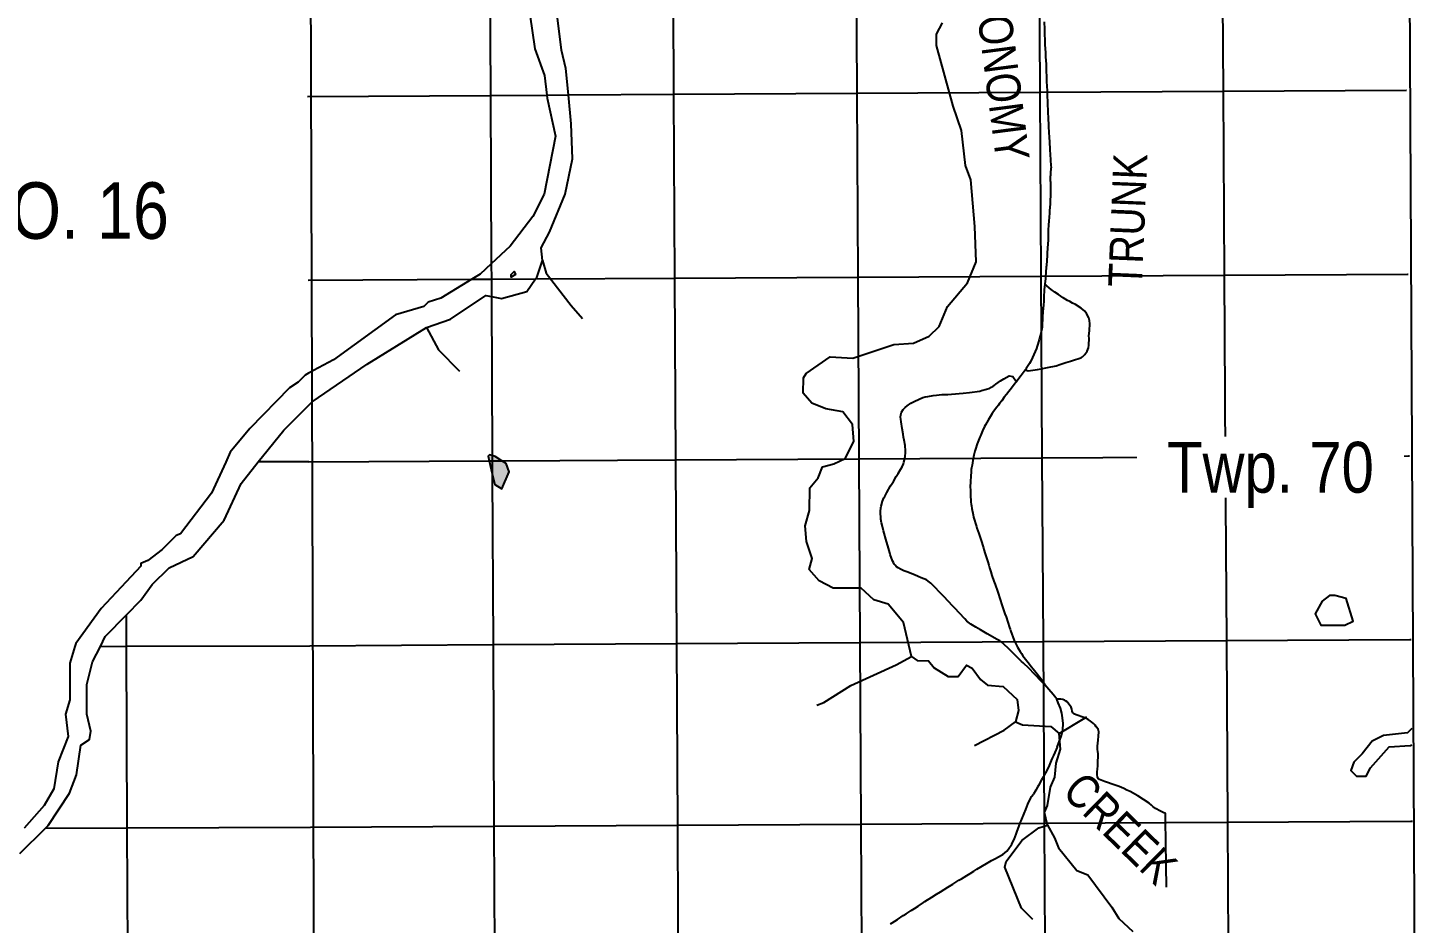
# Model space of a CAD drawing. Extents: x 408473 to 428843, y 6046006 to 6059852.
# Drawn here: x 423046 to 423293.5, y 6051611.3 to 6051769.7 of the extents above; entities that cross this region are included whole.
import ezdxf
from ezdxf.enums import TextEntityAlignment as Align

# ---------------------------------------------------------------- set-up
doc = ezdxf.new("R2010")
doc.units = 0
doc.header["$LTSCALE"] = 5
doc.linetypes.add('BORDER2', pattern=[22.225, 6.35, -3.175, 6.35, -3.175, 0, -3.175])
doc.layers.add('2', color=7, linetype='Continuous', true_color=0x6e6e6e)
doc.layers.add('4', color=7, linetype='Continuous', true_color=0x8c8c8c)
for name, color, linetype in [('20', 160, 'Continuous'), ('21', 160, 'Continuous'), ('26', 160, 'Continuous'), ('27', 7, 'Continuous'), ('33', 20, 'Continuous'), ('35', 37, 'Continuous'), ('36', 37, 'Continuous'), ('T-WATER', 160, 'Continuous'), ('T-WATER-H', 133, 'Continuous')]:
    doc.layers.add(name, color=color, linetype=linetype)
doc.layers.add('AS-COUNTY', color=7, linetype='BORDER2', lineweight=60, true_color=0xcc33ff)
doc.styles.add('80', font='ARIALN.TTF', dxfattribs={"height": 10})
doc.styles.add('80L', font='ARIALN.TTF', dxfattribs={"height": 10})

msp = doc.modelspace()

# ---------------------------------------------------------------- hatches: boundary and pattern name
at = {"layer": 'T-WATER-H'}
h = msp.add_hatch(color=256, dxfattribs=at)
h.dxf.hatch_style = 1
h.paths.add_polyline_path([(423128.161, 6051690.794), (423128.628, 6051688.89), (423129.873, 6051688.136), (423131.133, 6051691.126), (423130.64, 6051692.626), (423129.879, 6051693.106), (423128.649, 6051693.883), (423128.145, 6051694.011), (423127.652, 6051694.137), (423127.401, 6051693.888), (423127.596, 6051693.093)])

# ---------------------------------------------------------------- linework, layer by layer
at = {"layer": '2', "linetype": 'Continuous', "flags": 128}
for points in [[(423095.509, 6051927.043), (423097.797, 6051207.749)], [(423293.481, 6051208.786), (423289.872, 6051927.043)]]:
    msp.add_lwpolyline(points, dxfattribs=at)
at = {"layer": '20', "linetype": 'Continuous', "flags": 128}
for points in [[(423134.002, 6051777.755), (423135.697, 6051766.01), (423137.423, 6051761.258), (423137.838, 6051757.815), (423137.905, 6051757.26), (423139.372, 6051750.512), (423137.332, 6051740.283), (423135.318, 6051736.297), (423131.303, 6051731.071), (423127.984, 6051727.937), (423126.041, 6051726.101), (423124.556, 6051725.208), (423119.036, 6051721.888), (423116.787, 6051721.149), (423116.035, 6051720.403), (423111.038, 6051718.928), (423100.025, 6051710.988), (423095.635, 6051708.598), (423095.023, 6051708.265), (423093.77, 6051707.022), (423092.269, 6051706.03), (423085.252, 6051698.822), (423081.741, 6051694.594), (423080.959, 6051692.87), (423078.467, 6051687.369), (423072.947, 6051680.154), (423072.198, 6051679.908), (423069.692, 6051677.423), (423067.189, 6051675.437), (423065.939, 6051674.944), (423065.937, 6051674.445), (423063.361, 6051671.707), (423058.92, 6051666.988), (423054.403, 6051660.768), (423054.254, 6051660.252), (423053.391, 6051657.277), (423053.365, 6051650.787), (423052.606, 6051648.294), (423053.089, 6051644.298), (423051.324, 6051639.813), (423050.556, 6051635.073), (423048.798, 6051632.086), (423045.288, 6051628.108)], [(423044.522, 6051623.619), (423049.044, 6051628.104), (423049.532, 6051628.588), (423053.298, 6051634.312), (423054.559, 6051637.551), (423055.328, 6051642.79), (423056.829, 6051643.781), (423057.085, 6051645.278), (423056.349, 6051648.277), (423056.37, 6051653.519), (423057.384, 6051657.509), (423058.777, 6051660.266), (423059.648, 6051661.992), (423063.385, 6051665.846), (423065.913, 6051668.453), (423067.92, 6051671.19), (423070.927, 6051674.172), (423075.177, 6051676.15), (423080.693, 6051682.615), (423083.714, 6051689.092), (423086.736, 6051692.888), (423091.239, 6051698.545), (423095.66, 6051702.93), (423096.251, 6051703.515), (423106.01, 6051710.212), (423116.518, 6051716.656), (423120.767, 6051718.135), (423127.023, 6051722.352), (423128.011, 6051722.167), (423129.766, 6051721.84), (423134.263, 6051723.068), (423135.818, 6051725.271), (423136.02, 6051725.557), (423137.031, 6051728.549), (423136.791, 6051730.797), (423138.301, 6051733.537), (423141.075, 6051740.267), (423142.35, 6051746.503), (423142.127, 6051752.747), (423141.628, 6051757.837), (423141.172, 6051762.49), (423140.437, 6051765.739), (423139.714, 6051771.486)], [(423131.531, 6051726.077), (423132.032, 6051726.574), (423132.279, 6051726.073), (423131.529, 6051725.577), (423131.531, 6051726.077)]]:
    msp.add_lwpolyline(points, dxfattribs=at)
at = {"layer": '26', "linetype": 'Continuous', "flags": 128}
for points in [[(423127.652, 6051694.137), (423127.401, 6051693.888), (423127.596, 6051693.093)], [(423127.596, 6051693.093), (423128.161, 6051690.794)], [(423128.145, 6051694.011), (423127.652, 6051694.137)], [(423129.879, 6051693.106), (423128.649, 6051693.883), (423128.145, 6051694.011)], [(423128.161, 6051690.794), (423128.628, 6051688.89), (423129.873, 6051688.136), (423131.133, 6051691.126), (423130.64, 6051692.626), (423129.879, 6051693.106)]]:
    msp.add_lwpolyline(points, dxfattribs=at)
at = {"layer": '27', "linetype": 'Continuous', "flags": 128}
for points in [[(423276.362, 6051669.263), (423275.108, 6051668.272), (423273.846, 6051666.032), (423274.832, 6051664.029), (423279.075, 6051664.004), (423280.578, 6051664.744), (423279.354, 6051668.745), (423277.36, 6051669.257), (423276.362, 6051669.263)], [(423290.691, 6051645.459), (423290.191, 6051644.966), (423285.945, 6051644.491), (423283.942, 6051643.505), (423282.181, 6051641.269)], [(423290.95, 6051645.716), (423290.691, 6051645.459)], [(423282.181, 6051641.269), (423280.674, 6051639.78), (423280.165, 6051638.286), (423281.158, 6051637.281), (423282.905, 6051637.271), (423283.663, 6051638.764), (423286.931, 6051642.489), (423290.676, 6051642.716), (423290.708, 6051642.726)], [(423290.708, 6051642.726), (423290.974, 6051642.813)]]:
    msp.add_lwpolyline(points, dxfattribs=at)
at = {"layer": '35', "linetype": 'Continuous', "flags": 128}
for points in [[(423225.849, 6051770.773), (423225.904, 6051769.473), (423225.929, 6051768.744), (423225.977, 6051767.339), (423225.986, 6051767.058), (423226.007, 6051766.716), (423226.089, 6051765.344), (423226.131, 6051764.643), (423226.177, 6051763.882), (423226.196, 6051763.348), (423226.221, 6051762.615), (423226.249, 6051761.822), (423226.267, 6051761.352), (423226.312, 6051760.206), (423226.346, 6051759.356), (423226.378, 6051758.548), (423226.425, 6051757.36), (423226.444, 6051756.883), (423226.484, 6051755.857), (423226.504, 6051755.364), (423226.521, 6051754.929), (423226.535, 6051754.577), (423226.57, 6051753.875), (423226.596, 6051753.368), (423226.623, 6051752.836)], [(423226.623, 6051752.836), (423226.646, 6051752.379), (423226.713, 6051751.039), (423226.743, 6051750.462), (423226.797, 6051749.376), (423226.85, 6051748.329), (423226.866, 6051748.015), (423226.911, 6051747.381), (423226.992, 6051746.241), (423227.052, 6051745.386), (423227.084, 6051744.928)], [(423226.977, 6051742.488), (423227.017, 6051743.388), (423227.029, 6051743.676), (423227.041, 6051743.938), (423227.084, 6051744.928)], [(423226.977, 6051742.488), (423226.972, 6051741.389), (423226.967, 6051740.405), (423226.963, 6051739.785), (423226.947, 6051739.39), (423226.91, 6051738.53), (423226.829, 6051737.389), (423226.793, 6051736.882), (423226.68, 6051735.49), (423226.647, 6051734.85), (423226.598, 6051733.898), (423226.598, 6051733.388), (423226.599, 6051732.671), (423226.558, 6051732.159), (423226.507, 6051731.506), (423226.43, 6051729.879), (423226.409, 6051729.432), (423226.274, 6051727.659), (423226.254, 6051727.386), (423226.117, 6051725.59), (423226.095, 6051725.299), (423225.997, 6051724.41)], [(423225.997, 6051724.41), (423225.931, 6051723.814), (423225.883, 6051723.382), (423225.814, 6051721.973), (423225.8, 6051721.648), (423225.788, 6051721.382), (423225.753, 6051720.562), (423225.718, 6051720.111), (423225.662, 6051719.381), (423225.604, 6051718.622), (423225.553, 6051717.968), (423225.541, 6051717.38), (423225.527, 6051716.727), (423225.461, 6051716.45), (423225.205, 6051715.375), (423225.129, 6051715.055), (423224.99, 6051714.574), (423224.742, 6051713.716), (423224.641, 6051713.364), (423224.523, 6051712.956), (423224.057, 6051711.931), (423223.784, 6051711.346), (423223.424, 6051710.583), (423223.302, 6051710.325), (423222.695, 6051709.402), (423222.538, 6051709.163)], [(423222.538, 6051709.163), (423223.044, 6051708.992), (423224.696, 6051709.271), (423225.365, 6051709.385), (423226.488, 6051709.608), (423228.021, 6051709.918), (423228.672, 6051710.141), (423229.202, 6051710.323), (423229.704, 6051710.495), (423230.527, 6051710.737), (423231.043, 6051710.889), (423232.203, 6051711.231), (423232.459, 6051711.356), (423232.666, 6051711.519), (423233.055, 6051711.919), (423233.46, 6051712.511), (423233.737, 6051713.102), (423233.804, 6051713.573), (423233.811, 6051714.823), (423233.808, 6051715.134), (423233.906, 6051716.18), (423233.98, 6051717.319), (423233.926, 6051717.916), (423233.775, 6051718.412), (423233.358, 6051719.181), (423233.068, 6051719.55), (423232.441, 6051720.088), (423231.446, 6051720.734), (423230.906, 6051721.015), (423230.416, 6051721.269), (423230.013, 6051721.478), (423229.224, 6051721.921), (423228.39, 6051722.497), (423227.743, 6051722.945), (423227.13, 6051723.411), (423226.748, 6051723.7), (423226.356, 6051724.064), (423225.997, 6051724.41)], [(423220.96, 6051707.093), (423220.953, 6051707.083), (423220.756, 6051706.823), (423220.095, 6051705.949), (423219.64, 6051705.348), (423219.221, 6051704.832), (423218.815, 6051704.332), (423218.347, 6051703.712), (423217.99, 6051703.222), (423217.8, 6051702.962), (423217.493, 6051702.575), (423216.875, 6051701.794), (423216.641, 6051701.436), (423216.485, 6051701.19), (423215.948, 6051700.289), (423215.494, 6051699.488), (423215.334, 6051699.166), (423214.964, 6051698.422), (423214.588, 6051697.538), (423214.464, 6051697.248), (423214.029, 6051696.118), (423213.691, 6051695.132), (423213.584, 6051694.811), (423213.428, 6051694.071), (423213.231, 6051693.124), (423213.095, 6051692.352), (423213.014, 6051691.867), (423212.959, 6051691.534), (423212.926, 6051691.119), (423212.868, 6051690.369), (423212.823, 6051689.457), (423212.806, 6051689.118), (423212.787, 6051688.723), (423212.822, 6051687.643), (423212.838, 6051687.121), (423212.882, 6051685.772), (423212.932, 6051685.446), (423212.981, 6051685.126), (423213.052, 6051684.667), (423213.297, 6051683.522), (423213.379, 6051683.137), (423213.861, 6051681.478), (423213.975, 6051681.153), (423214.295, 6051680.237), (423214.551, 6051679.504), (423214.656, 6051679.171), (423215.12, 6051677.7), (423215.207, 6051677.412), (423215.452, 6051676.609), (423215.881, 6051675.203), (423216.048, 6051674.655), (423216.204, 6051674.143), (423216.416, 6051673.45), (423216.63, 6051672.83), (423216.982, 6051671.81), (423217.18, 6051671.237), (423217.601, 6051670.016), (423217.788, 6051669.474), (423217.978, 6051668.905), (423218.523, 6051667.271), (423218.934, 6051666.038), (423219.115, 6051665.497), (423219.746, 6051663.586), (423219.838, 6051663.305), (423219.925, 6051663.044), (423220.565, 6051661.324), (423220.709, 6051660.936), (423221.136, 6051660.146), (423221.319, 6051659.853), (423221.633, 6051659.351), (423221.848, 6051659.007), (423222.117, 6051658.578), (423223.041, 6051657.385), (423223.624, 6051656.632), (423223.908, 6051656.292), (423224.635, 6051655.423), (423225.451, 6051654.322), (423225.971, 6051653.447)], [(423217.004, 6051706.393), (423217.337, 6051706.631), (423218.164, 6051707.222), (423218.418, 6051707.403), (423218.741, 6051707.592), (423219.698, 6051708.151), (423220.33, 6051707.997), (423220.96, 6051707.093)], [(423222.538, 6051709.163), (423222.313, 6051708.868), (423221.814, 6051708.214), (423221.215, 6051707.429), (423220.96, 6051707.093)], [(423225.971, 6051653.447), (423225.466, 6051654.014), (423224.091, 6051655.411), (423223.198, 6051656.317), (423222.126, 6051657.364), (423221.88, 6051657.603), (423220.617, 6051658.836), (423220.125, 6051659.316), (423219.837, 6051659.598), (423218.462, 6051660.94), (423218.016, 6051661.229), (423217.57, 6051661.481), (423215.775, 6051662.498), (423215.205, 6051662.821), (423214.587, 6051663.186), (423213.75, 6051663.679), (423212.858, 6051664.205), (423212.207, 6051664.729), (423211.837, 6051665.121), (423209.989, 6051667.076), (423209.668, 6051667.416), (423208.141, 6051669.032), (423207.621, 6051669.583), (423206.293, 6051670.988), (423205.795, 6051671.455), (423205.576, 6051671.65), (423205.035, 6051672.01), (423204.08, 6051672.416), (423203.555, 6051672.639), (423202.894, 6051672.908), (423201.539, 6051673.449), (423201.025, 6051673.655), (423200.459, 6051673.922), (423199.995, 6051674.17), (423199.751, 6051674.364), (423199.514, 6051674.636), (423199.342, 6051674.834), (423199.202, 6051675.08), (423199.03, 6051675.385), (423198.624, 6051676.514), (423198.542, 6051676.805), (423198.189, 6051678.044), (423197.977, 6051678.79), (423197.425, 6051680.727), (423197.236, 6051681.468), (423197.079, 6051682.107), (423196.977, 6051682.748), (423196.894, 6051684.119), (423196.955, 6051684.76), (423196.998, 6051685.042), (423197.257, 6051685.959), (423197.501, 6051686.514), (423197.643, 6051686.774), (423198.036, 6051687.48), (423198.686, 6051688.65), (423198.931, 6051689.055), (423199.175, 6051689.458), (423199.68, 6051690.292), (423200.002, 6051690.824), (423200.429, 6051691.53), (423200.744, 6051692.05), (423200.953, 6051692.554), (423201.037, 6051692.845), (423201.156, 6051693.257), (423201.259, 6051693.839), (423201.32, 6051694.586), (423201.332, 6051694.85), (423201.278, 6051695.795), (423201.095, 6051696.754), (423200.995, 6051697.283), (423200.892, 6051697.822), (423200.743, 6051698.801), (423200.563, 6051699.982), (423200.493, 6051700.447), (423200.459, 6051700.824), (423200.476, 6051701.253), (423200.623, 6051701.728), (423200.883, 6051702.177), (423201.254, 6051702.511), (423201.637, 6051702.849), (423202.264, 6051703.302), (423202.848, 6051703.604), (423203.724, 6051704.01), (423204.396, 6051704.309), (423204.827, 6051704.42), (423205.253, 6051704.502), (423206.205, 6051704.649), (423206.819, 6051704.711), (423207.738, 6051704.804), (423208.814, 6051704.845), (423210.808, 6051705.01), (423211.506, 6051705.072), (423212.68, 6051705.177), (423214.491, 6051705.443), (423214.792, 6051705.509), (423215.681, 6051705.744), (423216.053, 6051705.904), (423216.511, 6051706.102), (423216.773, 6051706.257), (423217.004, 6051706.393)], [(423228.095, 6051650.892), (423227.91, 6051651.127), (423227.447, 6051651.773), (423226.715, 6051652.612), (423225.971, 6051653.447)], [(423228.201, 6051642.42), (423228.951, 6051644.463), (423229.169, 6051645.465), (423229.211, 6051646.61), (423229.137, 6051647.61), (423228.986, 6051648.457), (423228.767, 6051649.355), (423228.363, 6051650.251), (423228.095, 6051650.892)], [(423228.201, 6051642.42), (423227.771, 6051641.509), (423227.507, 6051640.948), (423227.296, 6051640.499), (423227.11, 6051640.058), (423226.871, 6051639.491), (423226.744, 6051639.191), (423226.317, 6051638.296), (423226.128, 6051637.91), (423225.875, 6051637.47), (423225.671, 6051637.113), (423225.407, 6051636.654), (423224.869, 6051635.666), (423224.69, 6051635.338), (423224.398, 6051634.848), (423223.956, 6051634.133)], [(423198.683, 6051611.158), (423198.961, 6051611.338), (423199.9, 6051611.948), (423200.93, 6051612.617), (423201.421, 6051612.936), (423202.335, 6051613.529), (423202.899, 6051613.896), (423203.552, 6051614.32), (423204.5, 6051614.935), (423204.772, 6051615.108), (423206.007, 6051615.881), (423206.837, 6051616.401), (423207.529, 6051616.834), (423208.807, 6051617.635), (423209.712, 6051618.202), (423210.777, 6051618.869), (423211.232, 6051619.154), (423211.705, 6051619.45), (423212.186, 6051619.744), (423212.747, 6051620.087), (423213.433, 6051620.507), (423213.948, 6051620.822), (423214.636, 6051621.23), (423215.95, 6051622.009), (423216.568, 6051622.375), (423217.25, 6051622.72), (423218.301, 6051623.311), (423218.533, 6051623.448), (423219.245, 6051624.053), (423219.495, 6051624.341), (423220.135, 6051625.271), (423220.315, 6051625.652), (423220.535, 6051626.118), (423220.893, 6051627.053), (423221.014, 6051627.369), (423221.441, 6051628.483), (423221.646, 6051629.018), (423221.793, 6051629.385), (423222.318, 6051630.696), (423222.6, 6051631.401), (423222.968, 6051632.321), (423223.481, 6051633.451), (423223.647, 6051633.708), (423223.956, 6051634.133)]]:
    msp.add_lwpolyline(points, dxfattribs=at)
at = {"layer": '36', "linetype": 'Continuous', "flags": 128}
msp.add_lwpolyline([(423247.529, 6051617.632), (423247.524, 6051617.985), (423247.505, 6051619.21), (423247.493, 6051619.982), (423247.481, 6051620.785), (423247.475, 6051621.192), (423247.463, 6051621.979), (423247.444, 6051623.174), (423247.432, 6051623.977), (423247.414, 6051625.156), (423247.402, 6051625.974), (423247.384, 6051627.139), (423247.371, 6051627.971), (423247.354, 6051629.121), (423247.341, 6051629.968), (423247.329, 6051630.719), (423246.933, 6051630.872), (423246.461, 6051631.116), (423245.56, 6051631.579), (423245.11, 6051631.915), (423244.888, 6051632.143), (423244.441, 6051632.512), (423242.435, 6051633.823), (423241.12, 6051634.572), (423240.8, 6051634.698), (423240.496, 6051634.817), (423239.991, 6051635.085), (423239.164, 6051635.445), (423238.413, 6051635.709), (423236.548, 6051636.364), (423235.682, 6051636.723), (423235.458, 6051636.898), (423235.313, 6051637.154), (423235.264, 6051637.532), (423235.255, 6051637.931), (423235.332, 6051638.653), (423235.37, 6051639.011), (423235.378, 6051639.685), (423235.384, 6051640.149), (423235.403, 6051640.538), (423235.439, 6051641.248), (423235.371, 6051641.683), (423235.322, 6051642.004), (423235.293, 6051642.597), (423235.439, 6051643.682), (423235.504, 6051644.349), (423235.569, 6051645.163), (423235.419, 6051645.599), (423235.104, 6051646.049), (423234.924, 6051646.306), (423234.585, 6051646.619), (423234.333, 6051646.851), (423234.094, 6051647.017), (423233.683, 6051647.316), (423233.401, 6051647.429), (423233.059, 6051647.624), (423232.384, 6051647.87), (423232.09, 6051647.958), (423231.55, 6051648.119), (423231.125, 6051648.315), (423230.941, 6051648.53), (423230.825, 6051648.784), (423230.747, 6051649.165), (423230.64, 6051649.482), (423230.252, 6051650.013), (423229.939, 6051650.444), (423229.667, 6051650.627), (423229.453, 6051650.772), (423229.151, 6051650.865), (423228.83, 6051650.917), (423228.095, 6051650.892)], dxfattribs=at)
at = {"layer": '4', "linetype": 'Continuous', "flags": 128}
for points in [[(423127.69, 6051789.847), (423127.843, 6051757.76)], [(423160.103, 6051790.014), (423160.266, 6051757.94)], [(423192.516, 6051790.182), (423192.69, 6051758.12)], [(423224.929, 6051790.349), (423225.114, 6051758.299)], [(423257.342, 6051790.516), (423257.537, 6051758.479)], [(423095.419, 6051757.58), (423127.843, 6051757.76)], [(423127.843, 6051757.76), (423137.838, 6051757.815)], [(423127.843, 6051757.76), (423127.984, 6051727.937)], [(423137.838, 6051757.815), (423141.628, 6051757.837)], [(423141.628, 6051757.837), (423160.266, 6051757.94)], [(423160.266, 6051757.94), (423192.69, 6051758.12)], [(423160.266, 6051757.94), (423160.431, 6051725.407)], [(423192.69, 6051758.12), (423225.114, 6051758.299)], [(423192.69, 6051758.12), (423192.866, 6051725.587)], [(423225.114, 6051758.299), (423257.537, 6051758.479)], [(423225.114, 6051758.299), (423225.301, 6051725.766)], [(423257.537, 6051758.479), (423289.962, 6051758.659)], [(423257.537, 6051758.479), (423257.736, 6051725.946)], [(423289.962, 6051758.659), (423290.019, 6051758.659)], [(423127.984, 6051727.937), (423127.997, 6051725.227)], [(423095.563, 6051725.047), (423124.556, 6051725.208)], [(423124.556, 6051725.208), (423127.997, 6051725.227)], [(423127.997, 6051725.227), (423135.818, 6051725.271)], [(423127.997, 6051725.227), (423128.011, 6051722.167)], [(423135.818, 6051725.271), (423160.431, 6051725.407)], [(423160.431, 6051725.407), (423192.866, 6051725.587)], [(423160.431, 6051725.407), (423160.595, 6051693.277)], [(423192.866, 6051725.587), (423225.301, 6051725.766)], [(423192.866, 6051725.587), (423193.04, 6051693.456)], [(423225.301, 6051725.766), (423257.736, 6051725.946)], [(423225.301, 6051725.766), (423225.486, 6051693.636)], [(423257.736, 6051725.946), (423290.171, 6051726.126)], [(423257.736, 6051725.946), (423257.932, 6051693.816)], [(423290.171, 6051726.126), (423290.288, 6051726.127)], [(423128.011, 6051722.167), (423128.145, 6051694.011)], [(423095.705, 6051692.917), (423086.736, 6051692.888)], [(423095.705, 6051692.917), (423127.596, 6051693.093)], [(423127.596, 6051693.093), (423128.15, 6051693.097)], [(423128.145, 6051694.011), (423128.15, 6051693.097)], [(423128.15, 6051693.097), (423129.879, 6051693.106)], [(423128.15, 6051693.097), (423128.161, 6051690.794)], [(423129.879, 6051693.106), (423160.595, 6051693.277)], [(423160.595, 6051693.277), (423193.04, 6051693.456)], [(423160.595, 6051693.277), (423160.761, 6051660.744)], [(423193.04, 6051693.456), (423225.486, 6051693.636)], [(423193.04, 6051693.456), (423193.217, 6051660.924)], [(423225.486, 6051693.636), (423257.932, 6051693.816)], [(423225.486, 6051693.636), (423225.674, 6051661.104)], [(423257.932, 6051693.816), (423290.378, 6051693.996)], [(423257.932, 6051693.816), (423258.131, 6051661.284)], [(423290.378, 6051693.996), (423290.552, 6051693.997)], [(423128.161, 6051690.794), (423128.305, 6051660.564)], [(423063.407, 6051660.281), (423063.385, 6051665.846)], [(423058.777, 6051660.266), (423063.407, 6051660.281)], [(423063.407, 6051660.281), (423095.848, 6051660.384)], [(423063.536, 6051628.15), (423063.407, 6051660.281)], [(423095.848, 6051660.384), (423128.305, 6051660.564)], [(423128.305, 6051660.564), (423160.761, 6051660.744)], [(423128.305, 6051660.564), (423128.457, 6051628.434)], [(423160.761, 6051660.744), (423193.217, 6051660.924)], [(423160.761, 6051660.744), (423160.924, 6051628.614)], [(423193.217, 6051660.924), (423225.674, 6051661.104)], [(423193.217, 6051660.924), (423193.392, 6051628.794)], [(423225.674, 6051661.104), (423258.131, 6051661.284)], [(423225.674, 6051661.104), (423225.859, 6051628.974)], [(423258.131, 6051661.284), (423290.588, 6051661.464)], [(423258.131, 6051661.284), (423258.327, 6051629.154)], [(423290.588, 6051661.464), (423290.821, 6051661.466)], [(423049.044, 6051628.104), (423063.536, 6051628.15)], [(423063.536, 6051628.15), (423095.99, 6051628.254)], [(423063.666, 6051595.618), (423063.536, 6051628.15)], [(423095.99, 6051628.254), (423128.457, 6051628.434)], [(423128.457, 6051628.434), (423160.924, 6051628.614)], [(423128.457, 6051628.434), (423128.612, 6051595.902)], [(423160.924, 6051628.614), (423193.392, 6051628.794)], [(423160.924, 6051628.614), (423161.09, 6051596.082)], [(423193.392, 6051628.794), (423225.859, 6051628.974)], [(423193.392, 6051628.794), (423193.568, 6051596.262)], [(423225.859, 6051628.974), (423258.327, 6051629.154)], [(423225.859, 6051628.974), (423226.047, 6051596.442)], [(423258.327, 6051629.154), (423290.795, 6051629.334)], [(423258.327, 6051629.154), (423258.525, 6051596.622)], [(423290.795, 6051629.334), (423291.085, 6051629.336)]]:
    msp.add_lwpolyline(points, dxfattribs=at)
at = {"layer": 'T-WATER', "linetype": 'Continuous', "flags": 128}
for points in [[(423202.411, 6051658.493), (423200.95, 6051664.494), (423198.225, 6051667.757), (423195.733, 6051668.522), (423193.499, 6051670.533), (423188.507, 6051670.565), (423186.019, 6051671.83), (423184.284, 6051673.838), (423184.795, 6051675.832), (423183.815, 6051678.834), (423183.583, 6051681.581), (423184.348, 6051684.323), (423184.373, 6051688.317), (423185.881, 6051690.055), (423186.642, 6051692.047), (423188.642, 6051692.533), (423190.645, 6051693.519), (423192.161, 6051696.505), (423191.93, 6051699.503), (423190.197, 6051701.761), (423187.205, 6051702.28), (423184.715, 6051703.294), (423183.228, 6051705.052), (423183.245, 6051707.798), (423183.749, 6051708.544), (423188.01, 6051711.512), (423192.002, 6051711.237), (423199.256, 6051713.687), (423202.752, 6051713.914), (423205.505, 6051715.145), (423207.263, 6051716.882), (423208.782, 6051720.368), (423212.303, 6051724.59), (423213.824, 6051728.326), (423213.612, 6051734.57), (423212.914, 6051742.816), (423211.931, 6051745.319), (423211.221, 6051751.567), (423209.75, 6051755.821), (423206.82, 6051766.579), (423206.833, 6051768.577), (423207.843, 6051770.568)], [(423137.031, 6051728.549), (423137.68, 6051726.323), (423142.137, 6051720.551), (423144.121, 6051718.291)], [(423116.518, 6051716.656), (423118.626, 6051712.718), (423122.347, 6051708.948)], [(423185.634, 6051649.865), (423186.885, 6051650.356), (423191.646, 6051653.321), (423199.656, 6051657.013), (423202.411, 6051658.493)], [(423202.411, 6051658.493), (423203.405, 6051657.738), (423205.401, 6051657.725), (423206.392, 6051656.471), (423208.879, 6051654.957), (423210.626, 6051654.946), (423212.136, 6051656.933), (423213.131, 6051656.427), (423214.617, 6051654.421), (423215.858, 6051653.415), (423218.603, 6051653.147), (423221.085, 6051650.885), (423221.322, 6051648.887), (423220.811, 6051646.893)], [(423228.536, 6051644.847), (423232.862, 6051647.441), (423233.412, 6051647.771)], [(423213.546, 6051642.696), (423218.805, 6051645.408), (423220.811, 6051646.893)], [(423220.811, 6051646.893), (423222.055, 6051646.386), (423227.046, 6051646.104), (423228.536, 6051644.847)], [(423226.439, 6051628.636), (423225.954, 6051630.886), (423226.461, 6051632.13), (423226.98, 6051635.372), (423227.74, 6051637.114), (423228.004, 6051639.608), (423228.769, 6051642.1), (423228.536, 6051644.847)], [(423223.841, 6051611.931), (423221.856, 6051613.941), (423218.906, 6051621.197), (423219.161, 6051622.194), (423221.93, 6051625.92), (423224.939, 6051628.147), (423226.439, 6051628.636)], [(423226.439, 6051628.636), (423227.674, 6051626.382), (423228.412, 6051624.63), (423231.632, 6051620.617), (423233.624, 6051619.855), (423237.832, 6051614.089), (423239.068, 6051612.084), (423241.55, 6051609.823)]]:
    msp.add_lwpolyline(points, dxfattribs=at)

# ---------------------------------------------------------------- texts
at = {"layer": '21', "linetype": 'Continuous', "style": '80'}
for s, rotation, p in [('ECONOMY', 277.3172, (423212.861, 6051781.024)), ('CREEK', 315.6009, (423228.823, 6051634.232))]:
    msp.add_text(s, height=5.9923, rotation=rotation, dxfattribs=at).set_placement(p)
at = {"layer": '33', "linetype": 'Continuous', "style": '80'}
msp.add_text('TRUNK', height=5.9923, rotation=87.61243, dxfattribs=at).set_placement((423240.715, 6051735.653), align=Align.MIDDLE)

# ---------------------------------------------------------------- next in the draw order: texts
at = {"insert": (423265.934, 6051696.447), "char_height": 8.9884, "width": 45.44785, "attachment_point": 2, "style": '80', "bg_fill": 3, "box_fill_scale": 1.1, "bg_fill_color": 256, "bg_fill_transparency": 0}
msp.add_mtext('Twp. 70', dxfattribs=at)
at = {"layer": 'AS-COUNTY', "insert": (422914.565, 6051742.371), "char_height": 9.99566, "attachment_point": 1, "style": '80L', "bg_fill": 3, "box_fill_scale": 1.15, "bg_fill_color": 256, "bg_fill_transparency": 0}
msp.add_mtext_dynamic_manual_height_columns('\\pi0.47562;M.D. OF GREENVIEW NO. 16', width=155.44079, gutter_width=44.98, heights=[0], dxfattribs=at)

doc.saveas('drawing.dxf')
